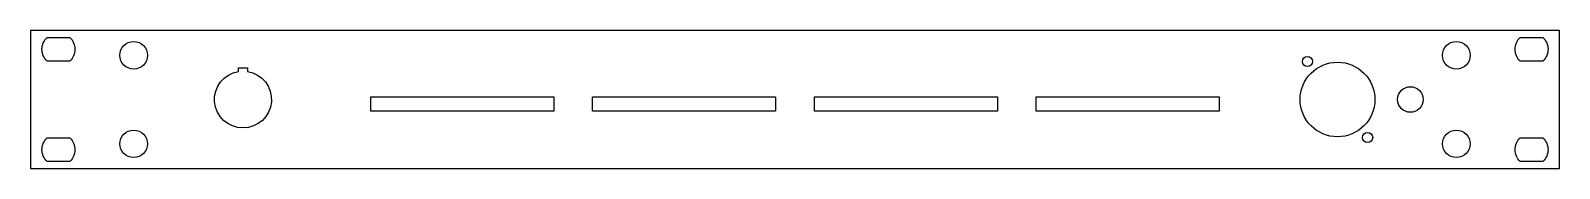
# Model space of a CAD drawing. Header units: millimetres. Extents: x -241 to 241, y -176 to -133.
import ezdxf

# ---------------------------------------------------------------- set-up
doc = ezdxf.new("R2010")
doc.units = ezdxf.units.MM
doc.layers.get('0').update_dxf_attribs({"linetype": 'CONTINUOUS'})

msp = doc.modelspace()

# ---------------------------------------------------------------- linework, layer by layer
for points in [[(241.3, -176.28), (241.3, -132.63), (-241.3, -132.63), (-241.3, -176.28)], [(-133.88, -158.11), (-133.88, -153.65), (-76.12, -153.65), (-76.12, -158.11)], [(-63.88, -158.11), (-63.88, -153.65), (-6.12, -153.65), (-6.12, -158.11)], [(6.12, -158.11), (6.12, -153.65), (63.88, -153.65), (63.88, -158.11)], [(76.12, -158.11), (76.12, -153.65), (133.88, -153.65), (133.88, -158.11)]]:
    msp.add_lwpolyline(points, close=True)
for points in [[(-236.1, -134.83), (-228.9, -134.83, -0.426019), (-228.9, -142.33), (-236.1, -142.33, -0.426019)], [(228.9, -134.83), (236.1, -134.83, -0.426019), (236.1, -142.33), (228.9, -142.33, -0.426019)], [(-172.85, -144.46), (-172.85, -145.57, -12.778889), (-175.65, -145.57), (-175.65, -144.46)], [(-236.1, -166.58), (-228.9, -166.58, -0.426019), (-228.9, -174.08), (-236.1, -174.08, -0.426019)], [(228.9, -166.58), (236.1, -166.58, -0.426019), (236.1, -174.08), (228.9, -174.08, -0.426019)]]:
    msp.add_lwpolyline(points, format="xyb", close=True)
for centre, radius in [((-208.75, -140.48), 4.35), ((208.75, -140.48), 4.35), ((171.25, -154.46), 11.8), ((161.75, -142.46), 1.6), ((194.25, -154.46), 4.05), ((-208.75, -168.48), 4.35), ((180.75, -166.46), 1.6), ((208.75, -168.48), 4.35)]:
    msp.add_circle(centre, radius)

doc.saveas('drawing.dxf')
